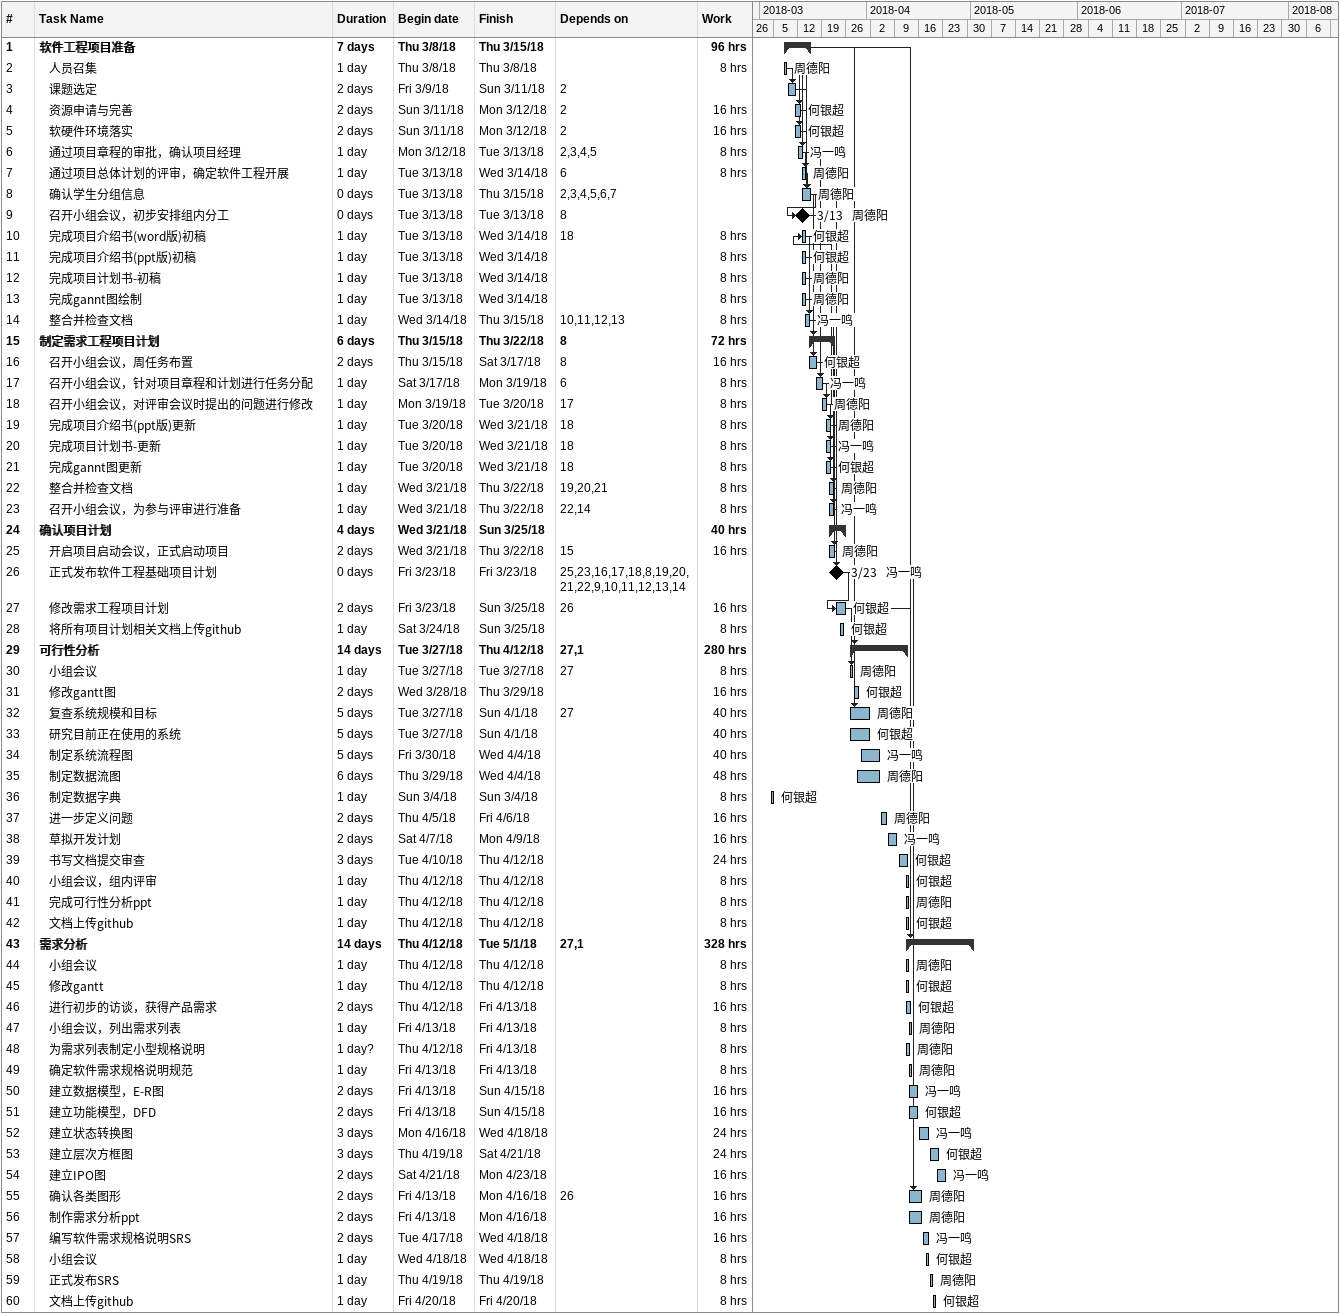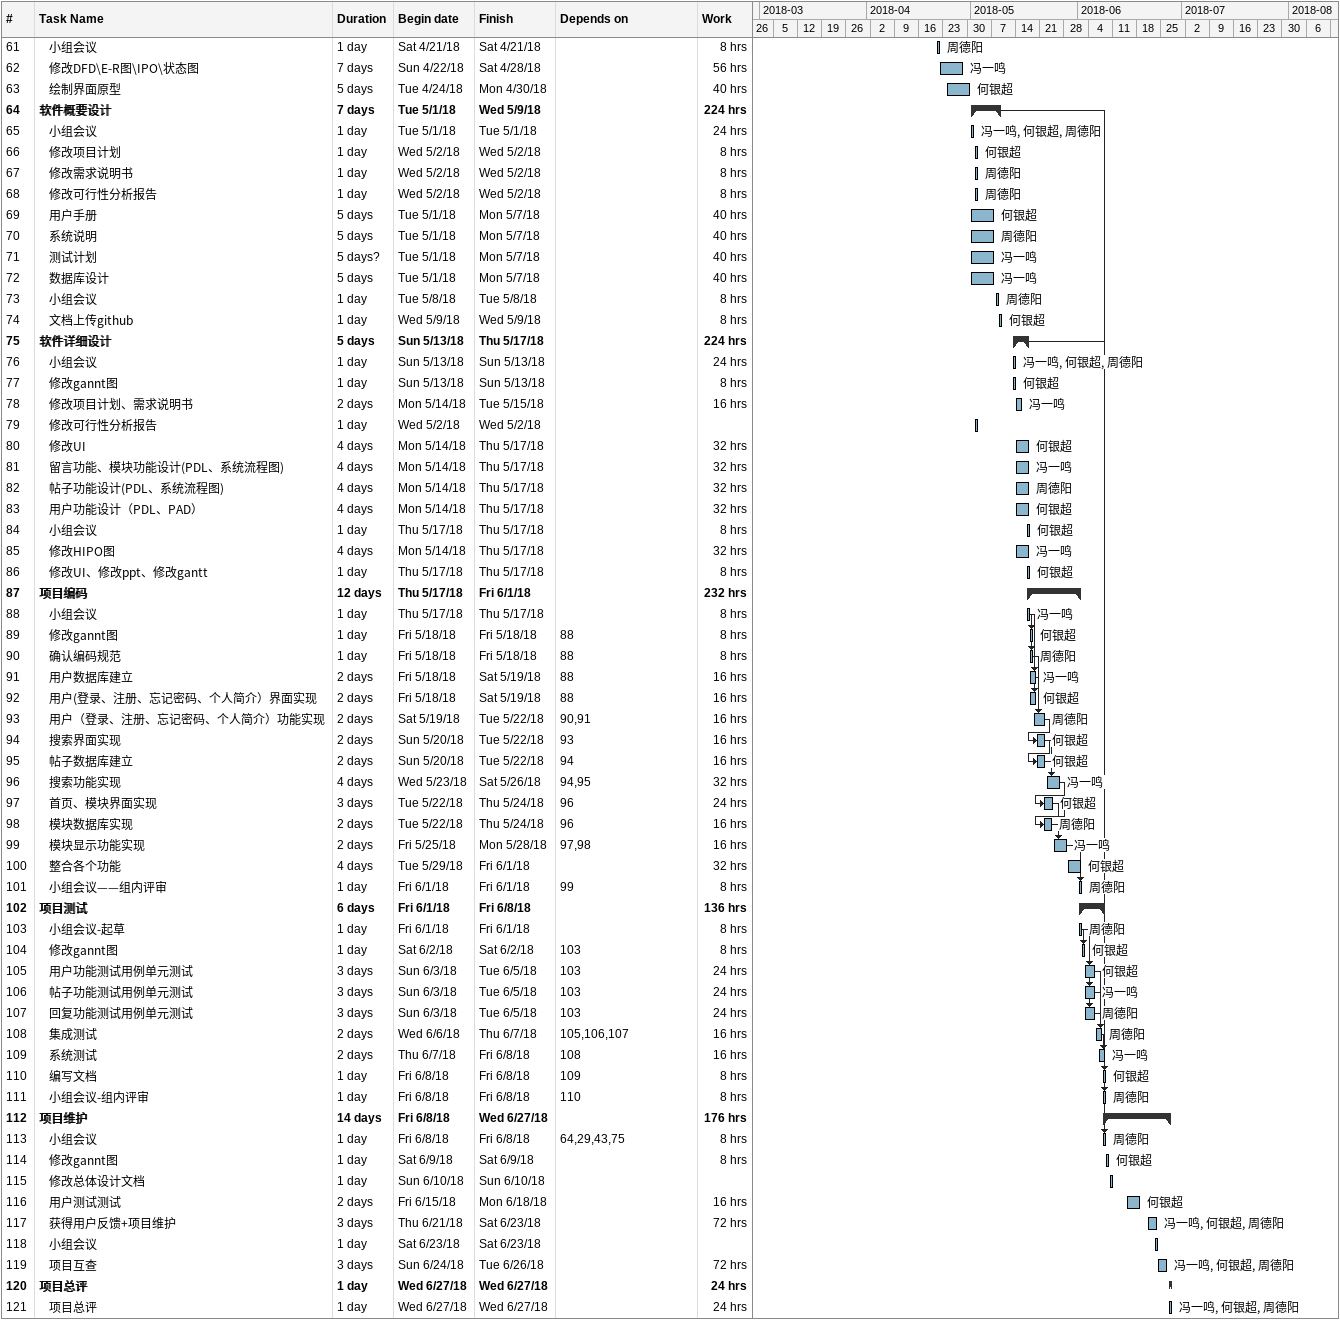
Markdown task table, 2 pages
| ID | Level | Task | Duration | Start | Finish | Predecessors | Resources | Work (h) |
|---|---|---|---|---|---|---|---|---|
| 1 | 1 | **软件工程项目准备** | 7d | 2018-03-08 | 2018-03-15 |  |  | 96 |
| 2 | 2 | 人员召集 | 1d | 2018-03-08 | 2018-03-08 |  | 周德阳 | 8 |
| 3 | 2 | 课题选定 | 2d | 2018-03-09 | 2018-03-11 | 2 |  |  |
| 4 | 2 | 资源申请与完善 | 2d | 2018-03-11 | 2018-03-12 | 2 | 何银超 | 16 |
| 5 | 2 | 软硬件环境落实 | 2d | 2018-03-11 | 2018-03-12 | 2 | 何银超 | 16 |
| 6 | 2 | 通过项目章程的审批，确认项目经理 | 1d | 2018-03-12 | 2018-03-13 | 2, 3, 4, 5 | 冯一鸣 | 8 |
| 7 | 2 | 通过项目总体计划的评审，确定软件工程开展 | 1d | 2018-03-13 | 2018-03-14 | 6 | 周德阳 | 8 |
| 8 | 2 | 确认学生分组信息 | 0d | 2018-03-13 | 2018-03-15 | 2, 3, 4, 5, 6, 7 | 周德阳 |  |
| 9 | 2 | 召开小组会议，初步安排组内分工 | 0d | 2018-03-13 | 2018-03-13 | 8 | 周德阳 |  |
| 10 | 2 | 完成项目介绍书(word版)初稿 | 1d | 2018-03-13 | 2018-03-14 | 18 | 何银超 | 8 |
| 11 | 2 | 完成项目介绍书(ppt版)初稿 | 1d | 2018-03-13 | 2018-03-14 |  | 何银超 | 8 |
| 12 | 2 | 完成项目计划书-初稿 | 1d | 2018-03-13 | 2018-03-14 |  | 周德阳 | 8 |
| 13 | 2 | 完成gannt图绘制 | 1d | 2018-03-13 | 2018-03-14 |  | 周德阳 | 8 |
| 14 | 2 | 整合并检查文档 | 1d | 2018-03-14 | 2018-03-15 | 10, 11, 12, 13 | 冯一鸣 | 8 |
| 15 | 1 | **制定需求工程项目计划** | 6d | 2018-03-15 | 2018-03-22 | 8 |  | 72 |
| 16 | 2 | 召开小组会议，周任务布置 | 2d | 2018-03-15 | 2018-03-17 | 8 | 何银超 | 16 |
| 17 | 2 | 召开小组会议，针对项目章程和计划进行任务分配 | 1d | 2018-03-17 | 2018-03-19 | 6 | 冯一鸣 | 8 |
| 18 | 2 | 召开小组会议，对评审会议时提出的问题进行修改 | 1d | 2018-03-19 | 2018-03-20 | 17 | 周德阳 | 8 |
| 19 | 2 | 完成项目介绍书(ppt版)更新 | 1d | 2018-03-20 | 2018-03-21 | 18 | 周德阳 | 8 |
| 20 | 2 | 完成项目计划书-更新 | 1d | 2018-03-20 | 2018-03-21 | 18 | 冯一鸣 | 8 |
| 21 | 2 | 完成gannt图更新 | 1d | 2018-03-20 | 2018-03-21 | 18 | 何银超 | 8 |
| 22 | 2 | 整合并检查文档 | 1d | 2018-03-21 | 2018-03-22 | 19, 20, 21 | 周德阳 | 8 |
| 23 | 2 | 召开小组会议，为参与评审进行准备 | 1d | 2018-03-21 | 2018-03-22 | 22, 14 | 冯一鸣 | 8 |
| 24 | 1 | **确认项目计划** | 4d | 2018-03-21 | 2018-03-25 |  |  | 40 |
| 25 | 2 | 开启项目启动会议，正式启动项目 | 2d | 2018-03-21 | 2018-03-22 | 15 | 周德阳 | 16 |
| 26 | 2 | 正式发布软件工程基础项目计划 | 0d | 2018-03-23 | 2018-03-23 | 25, 23, 16, 17, 18, 8, 19, 20, 21, 22, 9, 10, 11, 12, 13, 14 | 冯一鸣 |  |
| 27 | 2 | 修改需求工程项目计划 | 2d | 2018-03-23 | 2018-03-25 | 26 | 何银超 | 16 |
| 28 | 2 | 将所有项目计划相关文档上传github | 1d | 2018-03-24 | 2018-03-25 |  | 何银超 | 8 |
| 29 | 1 | **可行性分析** | 14d | 2018-03-27 | 2018-04-12 | 27, 1 |  | 280 |
| 30 | 2 | 小组会议 | 1d | 2018-03-27 | 2018-03-27 | 27 | 周德阳 | 8 |
| 31 | 2 | 修改gantt图 | 2d | 2018-03-28 | 2018-03-29 |  | 何银超 | 16 |
| 32 | 2 | 复查系统规模和目标 | 5d | 2018-03-27 | 2018-04-01 | 27 | 周德阳 | 40 |
| 33 | 2 | 研究目前正在使用的系统 | 5d | 2018-03-27 | 2018-04-01 |  | 何银超 | 40 |
| 34 | 2 | 制定系统流程图 | 5d | 2018-03-30 | 2018-04-04 |  | 冯一鸣 | 40 |
| 35 | 2 | 制定数据流图 | 6d | 2018-03-29 | 2018-04-04 |  | 周德阳 | 48 |
| 36 | 2 | 制定数据字典 | 1d | 2018-03-04 | 2018-03-04 |  | 何银超 | 8 |
| 37 | 2 | 进一步定义问题 | 2d | 2018-04-05 | 2018-04-06 |  | 周德阳 | 16 |
| 38 | 2 | 草拟开发计划 | 2d | 2018-04-07 | 2018-04-09 |  | 冯一鸣 | 16 |
| 39 | 2 | 书写文档提交审查 | 3d | 2018-04-10 | 2018-04-12 |  | 何银超 | 24 |
| 40 | 2 | 小组会议，组内评审 | 1d | 2018-04-12 | 2018-04-12 |  | 何银超 | 8 |
| 41 | 2 | 完成可行性分析ppt | 1d | 2018-04-12 | 2018-04-12 |  | 周德阳 | 8 |
| 42 | 2 | 文档上传github | 1d | 2018-04-12 | 2018-04-12 |  | 何银超 | 8 |
| 43 | 1 | **需求分析** | 14d | 2018-04-12 | 2018-05-01 | 27, 1 |  | 328 |
| 44 | 2 | 小组会议 | 1d | 2018-04-12 | 2018-04-12 |  | 周德阳 | 8 |
| 45 | 2 | 修改gantt | 1d | 2018-04-12 | 2018-04-12 |  | 何银超 | 8 |
| 46 | 2 | 进行初步的访谈，获得产品需求 | 2d | 2018-04-12 | 2018-04-13 |  | 何银超 | 16 |
| 47 | 2 | 小组会议，列出需求列表 | 1d | 2018-04-13 | 2018-04-13 |  | 周德阳 | 8 |
| 48 | 2 | 为需求列表制定小型规格说明 | 1d? | 2018-04-12 | 2018-04-13 |  | 周德阳 | 8 |
| 49 | 2 | 确定软件需求规格说明规范 | 1d | 2018-04-13 | 2018-04-13 |  | 周德阳 | 8 |
| 50 | 2 | 建立数据模型，E-R图 | 2d | 2018-04-13 | 2018-04-15 |  | 冯一鸣 | 16 |
| 51 | 2 | 建立功能模型，DFD | 2d | 2018-04-13 | 2018-04-15 |  | 何银超 | 16 |
| 52 | 2 | 建立状态转换图 | 3d | 2018-04-16 | 2018-04-18 |  | 冯一鸣 | 24 |
| 53 | 2 | 建立层次方框图 | 3d | 2018-04-19 | 2018-04-21 |  | 何银超 | 24 |
| 54 | 2 | 建立IPO图 | 2d | 2018-04-21 | 2018-04-23 |  | 冯一鸣 | 16 |
| 55 | 2 | 确认各类图形 | 2d | 2018-04-13 | 2018-04-16 | 26 | 周德阳 | 16 |
| 56 | 2 | 制作需求分析ppt | 2d | 2018-04-13 | 2018-04-16 |  | 周德阳 | 16 |
| 57 | 2 | 编写软件需求规格说明SRS | 2d | 2018-04-17 | 2018-04-18 |  | 冯一鸣 | 16 |
| 58 | 2 | 小组会议 | 1d | 2018-04-18 | 2018-04-18 |  | 何银超 | 8 |
| 59 | 2 | 正式发布SRS | 1d | 2018-04-19 | 2018-04-19 |  | 周德阳 | 8 |
| 60 | 2 | 文档上传github | 1d | 2018-04-20 | 2018-04-20 |  | 何银超 | 8 |
| 61 | 2 | 小组会议 | 1d | 2018-04-21 | 2018-04-21 |  | 周德阳 | 8 |
| 62 | 2 | 修改DFD\E-R图\IPO\状态图 | 7d | 2018-04-22 | 2018-04-28 |  | 冯一鸣 | 56 |
| 63 | 2 | 绘制界面原型 | 5d | 2018-04-24 | 2018-04-30 |  | 何银超 | 40 |
| 64 | 1 | **软件概要设计** | 7d | 2018-05-01 | 2018-05-09 |  |  | 224 |
| 65 | 2 | 小组会议 | 1d | 2018-05-01 | 2018-05-01 |  | 冯一鸣, 何银超, 周德阳 | 24 |
| 66 | 2 | 修改项目计划 | 1d | 2018-05-02 | 2018-05-02 |  | 何银超 | 8 |
| 67 | 2 | 修改需求说明书 | 1d | 2018-05-02 | 2018-05-02 |  | 周德阳 | 8 |
| 68 | 2 | 修改可行性分析报告 | 1d | 2018-05-02 | 2018-05-02 |  | 周德阳 | 8 |
| 69 | 2 | 用户手册 | 5d | 2018-05-01 | 2018-05-07 |  | 何银超 | 40 |
| 70 | 2 | 系统说明 | 5d | 2018-05-01 | 2018-05-07 |  | 周德阳 | 40 |
| 71 | 2 | 测试计划 | 5d? | 2018-05-01 | 2018-05-07 |  | 冯一鸣 | 40 |
| 72 | 2 | 数据库设计 | 5d | 2018-05-01 | 2018-05-07 |  | 冯一鸣 | 40 |
| 73 | 2 | 小组会议 | 1d | 2018-05-08 | 2018-05-08 |  | 周德阳 | 8 |
| 74 | 2 | 文档上传github | 1d | 2018-05-09 | 2018-05-09 |  | 何银超 | 8 |
| 75 | 1 | **软件详细设计** | 5d | 2018-05-13 | 2018-05-17 |  |  | 224 |
| 76 | 2 | 小组会议 | 1d | 2018-05-13 | 2018-05-13 |  | 冯一鸣, 何银超, 周德阳 | 24 |
| 77 | 2 | 修改gannt图 | 1d | 2018-05-13 | 2018-05-13 |  | 何银超 | 8 |
| 78 | 2 | 修改项目计划、需求说明书 | 2d | 2018-05-14 | 2018-05-15 |  | 冯一鸣 | 16 |
| 79 | 2 | 修改可行性分析报告 | 1d | 2018-05-02 | 2018-05-02 |  |  |  |
| 80 | 2 | 修改UI | 4d | 2018-05-14 | 2018-05-17 |  | 何银超 | 32 |
| 81 | 2 | 留言功能、模块功能设计(PDL、系统流程图) | 4d | 2018-05-14 | 2018-05-17 |  | 冯一鸣 | 32 |
| 82 | 2 | 帖子功能设计(PDL、系统流程图) | 4d | 2018-05-14 | 2018-05-17 |  | 周德阳 | 32 |
| 83 | 2 | 用户功能设计（PDL、PAD） | 4d | 2018-05-14 | 2018-05-17 |  | 何银超 | 32 |
| 84 | 2 | 小组会议 | 1d | 2018-05-17 | 2018-05-17 |  | 何银超 | 8 |
| 85 | 2 | 修改HIPO图 | 4d | 2018-05-14 | 2018-05-17 |  | 冯一鸣 | 32 |
| 86 | 2 | 修改UI、修改ppt、修改gantt | 1d | 2018-05-17 | 2018-05-17 |  | 何银超 | 8 |
| 87 | 1 | **项目编码** | 12d | 2018-05-17 | 2018-06-01 |  |  | 232 |
| 88 | 2 | 小组会议 | 1d | 2018-05-17 | 2018-05-17 |  | 冯一鸣 | 8 |
| 89 | 2 | 修改gannt图 | 1d | 2018-05-18 | 2018-05-18 | 88 | 何银超 | 8 |
| 90 | 2 | 确认编码规范 | 1d | 2018-05-18 | 2018-05-18 | 88 | 周德阳 | 8 |
| 91 | 2 | 用户数据库建立 | 2d | 2018-05-18 | 2018-05-19 | 88 | 冯一鸣 | 16 |
| 92 | 2 | 用户(登录、注册、忘记密码、个人简介）界面实现 | 2d | 2018-05-18 | 2018-05-19 | 88 | 何银超 | 16 |
| 93 | 2 | 用户（登录、注册、忘记密码、个人简介）功能实现 | 2d | 2018-05-19 | 2018-05-22 | 90, 91 | 周德阳 | 16 |
| 94 | 2 | 搜索界面实现 | 2d | 2018-05-20 | 2018-05-22 | 93 | 何银超 | 16 |
| 95 | 2 | 帖子数据库建立 | 2d | 2018-05-20 | 2018-05-22 | 94 | 何银超 | 16 |
| 96 | 2 | 搜索功能实现 | 4d | 2018-05-23 | 2018-05-26 | 94, 95 | 冯一鸣 | 32 |
| 97 | 2 | 首页、模块界面实现 | 3d | 2018-05-22 | 2018-05-24 | 96 | 何银超 | 24 |
| 98 | 2 | 模块数据库实现 | 2d | 2018-05-22 | 2018-05-24 | 96 | 周德阳 | 16 |
| 99 | 2 | 模块显示功能实现 | 2d | 2018-05-25 | 2018-05-28 | 97, 98 | 冯一鸣 | 16 |
| 100 | 2 | 整合各个功能 | 4d | 2018-05-29 | 2018-06-01 |  | 何银超 | 32 |
| 101 | 2 | 小组会议——组内评审 | 1d | 2018-06-01 | 2018-06-01 | 99 | 周德阳 | 8 |
| 102 | 1 | **项目测试** | 6d | 2018-06-01 | 2018-06-08 |  |  | 136 |
| 103 | 2 | 小组会议-起草 | 1d | 2018-06-01 | 2018-06-01 |  | 周德阳 | 8 |
| 104 | 2 | 修改gannt图 | 1d | 2018-06-02 | 2018-06-02 | 103 | 何银超 | 8 |
| 105 | 2 | 用户功能测试用例单元测试 | 3d | 2018-06-03 | 2018-06-05 | 103 | 何银超 | 24 |
| 106 | 2 | 帖子功能测试用例单元测试 | 3d | 2018-06-03 | 2018-06-05 | 103 | 冯一鸣 | 24 |
| 107 | 2 | 回复功能测试用例单元测试 | 3d | 2018-06-03 | 2018-06-05 | 103 | 周德阳 | 24 |
| 108 | 2 | 集成测试 | 2d | 2018-06-06 | 2018-06-07 | 105, 106, 107 | 周德阳 | 16 |
| 109 | 2 | 系统测试 | 2d | 2018-06-07 | 2018-06-08 | 108 | 冯一鸣 | 16 |
| 110 | 2 | 编写文档 | 1d | 2018-06-08 | 2018-06-08 | 109 | 何银超 | 8 |
| 111 | 2 | 小组会议-组内评审 | 1d | 2018-06-08 | 2018-06-08 | 110 | 周德阳 | 8 |
| 112 | 1 | **项目维护** | 14d | 2018-06-08 | 2018-06-27 |  |  | 176 |
| 113 | 2 | 小组会议 | 1d | 2018-06-08 | 2018-06-08 | 64, 29, 43, 75 | 周德阳 | 8 |
| 114 | 2 | 修改gannt图 | 1d | 2018-06-09 | 2018-06-09 |  | 何银超 | 8 |
| 115 | 2 | 修改总体设计文档 | 1d | 2018-06-10 | 2018-06-10 |  |  |  |
| 116 | 2 | 用户测试测试 | 2d | 2018-06-15 | 2018-06-18 |  | 何银超 | 16 |
| 117 | 2 | 获得用户反馈+项目维护 | 3d | 2018-06-21 | 2018-06-23 |  | 冯一鸣, 何银超, 周德阳 | 72 |
| 118 | 2 | 小组会议 | 1d | 2018-06-23 | 2018-06-23 |  |  |  |
| 119 | 2 | 项目互查 | 3d | 2018-06-24 | 2018-06-26 |  | 冯一鸣, 何银超, 周德阳 | 72 |
| 120 | 1 | **项目总评** | 1d | 2018-06-27 | 2018-06-27 |  |  | 24 |
| 121 | 2 | 项目总评 | 1d | 2018-06-27 | 2018-06-27 |  | 冯一鸣, 何银超, 周德阳 | 24 |
